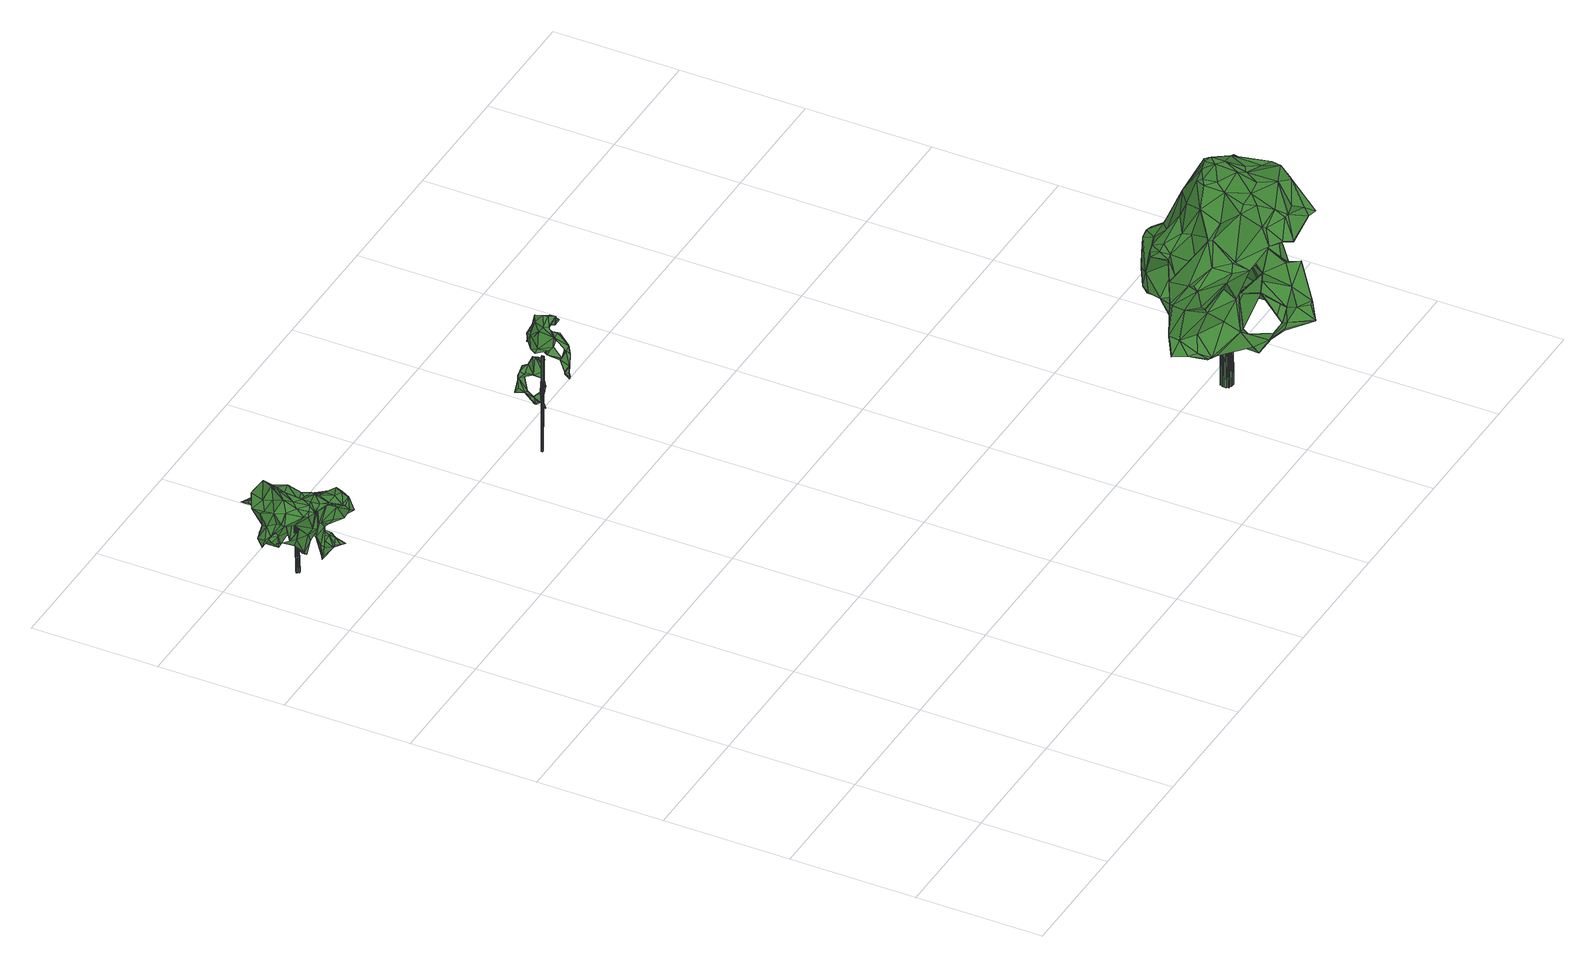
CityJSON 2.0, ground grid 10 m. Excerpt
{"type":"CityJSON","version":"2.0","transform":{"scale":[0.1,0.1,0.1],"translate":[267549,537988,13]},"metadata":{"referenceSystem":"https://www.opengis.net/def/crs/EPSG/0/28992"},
"CityObjects":{
"tree1":{"type":"SolitaryVegetationObject","attributes":{"gtid":442,"crown_width_m":6.53,"crown_median_z":18.3,"crown_r50_m":0.318,"crown_porosity":0.909,"trunk_H_m":4.7,"trunk_DBH_m":0.233,"trunk_radius_m":0.116,"trunk_base_height_m":13.6,"original_gtid":"502"},"geometry":[{"type":"Solid","lod":"3","boundaries":[[[[0,1,2]],[[3,4,5]],[[6,7,8]],[[9,10,11]],[[4,12,13]],[[5,4,13]],[[14,15,16]],[[17,18,19]],[[20,21,22]],[[23,24,25]],[[24,26,25]],[[24,23,26]],[[5,27,28]],[[29,30,31]],[[32,33,34]],[[0,2,35]],[[36,37,38]],[[36,39,37]],[[40,41,42]],[[43,44,45]],[[5,46,27]],[[47,48,49]],[[49,48,50]],[[51,7,6]],[[52,53,10]],[[3,54,4]],[[4,54,12]],[[55,56,57]],[[58,59,57]],[[60,61,62]],[[63,64,65]],[[54,3,66]],[[59,67,68]],[[69,68,67]],[[70,71,72]],[[73,74,44]],[[75,1,76]],[[77,78,79]],[[8,7,79]],[[80,63,81]],[[82,83,84]],[[85,86,87]],[[11,88,9]],[[40,42,79]],[[89,90,91]],[[92,93,71]],[[94,65,95]],[[45,96,97]],[[1,0,98]],[[1,98,76]],[[75,2,1]],[[99,100,101]],[[96,101,100]],[[65,64,95]],[[46,5,13]],[[99,101,102]],[[96,45,101]],[[103,104,99]],[[105,106,107]],[[108,109,110]],[[2,110,109]],[[20,105,111]],[[7,51,77]],[[77,79,7]],[[56,112,57]],[[31,30,113]],[[22,114,115]],[[22,111,114]],[[37,95,64]],[[116,117,118]],[[38,37,119]],[[111,107,10]],[[62,105,120]],[[121,122,123]],[[124,118,125]],[[52,126,53]],[[94,95,37]],[[94,37,39]],[[127,128,129]],[[58,130,131]],[[111,10,9]],[[59,132,55]],[[54,133,12]],[[84,134,135]],[[127,136,108]],[[137,138,139]],[[118,140,125]],[[60,141,82]],[[82,141,142]],[[27,136,28]],[[105,107,111]],[[143,17,19]],[[63,144,64]],[[41,145,42]],[[137,146,127]],[[147,146,137]],[[20,120,105]],[[25,92,148]],[[89,91,106]],[[139,149,150]],[[70,150,149]],[[70,149,139]],[[148,70,139]],[[122,151,152]],[[121,151,122]],[[85,153,36]],[[121,154,151]],[[127,146,128]],[[155,67,59]],[[30,29,113]],[[156,49,50]],[[36,86,85]],[[61,47,105]],[[157,158,159]],[[158,157,54]],[[115,113,160]],[[161,113,115]],[[102,80,103]],[[102,103,99]],[[144,162,119]],[[144,119,64]],[[61,107,91]],[[106,91,107]],[[163,114,88]],[[84,83,134]],[[164,104,103]],[[163,165,166]],[[88,165,163]],[[167,166,165]],[[167,165,56]],[[131,168,34]],[[115,160,22]],[[141,72,142]],[[22,160,20]],[[163,166,38]],[[120,160,113]],[[20,160,120]],[[158,54,66]],[[62,61,105]],[[120,113,161]],[[120,161,62]],[[162,90,163]],[[72,93,142]],[[169,34,135]],[[34,170,135]],[[25,152,23]],[[87,132,171]],[[132,68,171]],[[172,45,74]],[[28,66,3]],[[5,28,3]],[[38,119,162]],[[38,162,163]],[[173,174,18]],[[99,175,176]],[[45,97,18]],[[45,18,174]],[[63,177,144]],[[178,179,180]],[[82,180,179]],[[101,45,172]],[[156,35,157]],[[35,156,50]],[[2,157,35]],[[13,133,109]],[[108,13,109]],[[148,92,70]],[[71,70,92]],[[13,108,46]],[[79,78,40]],[[181,127,110]],[[60,147,139]],[[62,147,60]],[[45,44,74]],[[180,145,178]],[[52,179,182]],[[60,139,150]],[[82,84,180]],[[108,110,127]],[[135,8,183]],[[184,134,83]],[[40,78,126]],[[2,54,157]],[[179,178,182]],[[29,31,113]],[[152,25,148]],[[57,112,58]],[[185,76,98]],[[148,122,152]],[[70,72,150]],[[100,99,176]],[[100,176,69]],[[162,144,177]],[[159,186,156]],[[21,111,22]],[[125,140,32]],[[166,187,86]],[[87,86,187]],[[167,55,187]],[[167,187,166]],[[20,111,21]],[[23,188,26]],[[16,173,14]],[[143,189,69]],[[11,190,191]],[[60,150,141]],[[151,93,188]],[[96,189,19]],[[192,78,77]],[[126,78,192]],[[85,164,193]],[[14,80,102]],[[156,157,159]],[[126,182,178]],[[126,178,40]],[[52,182,126]],[[45,174,74]],[[16,74,174]],[[72,141,150]],[[53,11,10]],[[193,103,80]],[[193,80,81]],[[194,69,189]],[[194,100,69]],[[187,55,132]],[[56,191,195]],[[34,168,170]],[[26,92,25]],[[175,99,104]],[[14,102,15]],[[87,175,104]],[[164,87,104]],[[166,86,38]],[[129,62,161]],[[133,2,109]],[[196,61,91]],[[56,55,167]],[[38,86,36]],[[63,197,81]],[[164,85,87]],[[83,198,121]],[[23,151,188]],[[54,2,133]],[[75,138,181]],[[75,76,138]],[[64,119,37]],[[169,135,134]],[[118,196,91]],[[6,170,51]],[[130,51,170]],[[185,123,76]],[[8,135,6]],[[84,135,180]],[[69,33,17]],[[69,17,143]],[[170,6,135]],[[136,129,186]],[[127,129,136]],[[152,151,23]],[[121,123,185]],[[199,200,118]],[[124,48,47]],[[187,132,87]],[[143,19,189]],[[193,164,103]],[[183,79,145]],[[52,10,107]],[[115,114,89]],[[32,17,33]],[[42,145,79]],[[92,26,93]],[[188,93,26]],[[72,71,93]],[[81,85,193]],[[139,122,148]],[[138,122,139]],[[50,185,98]],[[0,50,98]],[[35,50,0]],[[88,56,165]],[[57,59,55]],[[132,59,68]],[[173,116,200]],[[199,177,200]],[[118,200,116]],[[201,125,32]],[[32,34,201]],[[56,195,112]],[[62,129,146]],[[128,146,129]],[[147,62,146]],[[181,137,127]],[[39,36,153]],[[197,39,153]],[[101,172,102]],[[177,202,173]],[[14,173,202]],[[130,168,131]],[[118,124,196]],[[49,186,47]],[[124,47,61]],[[196,124,61]],[[142,198,82]],[[175,87,171]],[[134,184,169]],[[48,34,184]],[[34,169,184]],[[185,48,184]],[[185,50,48]],[[173,200,177]],[[137,181,138]],[[76,122,138]],[[9,114,111]],[[9,88,114]],[[11,56,88]],[[18,116,173]],[[163,90,114]],[[91,90,199]],[[83,82,198]],[[34,33,131]],[[185,184,83]],[[185,83,121]],[[155,59,58]],[[155,131,33]],[[155,58,131]],[[89,114,90]],[[63,202,177]],[[46,136,27]],[[108,136,46]],[[115,89,106]],[[115,106,161]],[[105,161,106]],[[105,47,161]],[[203,179,52]],[[179,203,82]],[[43,74,16]],[[81,197,85]],[[39,197,94]],[[63,65,197]],[[94,197,65]],[[53,190,11]],[[53,126,190]],[[192,190,126]],[[75,110,2]],[[61,60,203]],[[60,82,203]],[[17,116,18]],[[97,96,19]],[[198,142,154]],[[172,15,102]],[[11,191,56]],[[190,195,191]],[[190,192,195]],[[173,16,174]],[[199,90,162]],[[199,162,177]],[[91,199,118]],[[117,140,118]],[[159,158,186]],[[48,201,34]],[[124,201,48]],[[125,201,124]],[[97,19,18]],[[194,96,100]],[[194,189,96]],[[13,12,133]],[[198,154,121]],[[68,69,176]],[[203,107,61]],[[75,181,110]],[[203,52,107]],[[33,69,67]],[[33,67,155]],[[14,202,80]],[[80,202,63]],[[172,73,15]],[[73,172,74]],[[73,44,15]],[[16,15,43]],[[44,43,15]],[[79,183,8]],[[135,183,180]],[[183,145,180]],[[49,156,186]],[[47,186,161]],[[129,161,186]],[[68,176,171]],[[176,175,171]],[[130,170,168]],[[66,28,158]],[[136,158,28]],[[136,186,158]],[[17,32,140]],[[130,58,204]],[[130,204,51]],[[195,204,112]],[[58,112,204]],[[117,17,140]],[[117,116,17]],[[122,76,123]],[[139,147,137]],[[154,205,151]],[[151,205,93]],[[142,93,205]],[[154,142,205]],[[178,145,40]],[[41,40,145]],[[192,204,195]],[[77,51,204]],[[77,204,192]],[[197,153,85]],[[45,74,43]],[[206,207,208]],[[206,208,209]],[[209,208,210]],[[209,210,211]],[[208,207,212]],[[208,212,210]],[[212,207,213]],[[212,213,210]],[[210,213,214]],[[210,214,211]],[[213,207,215]],[[213,215,214]],[[214,215,216]],[[214,216,211]],[[215,207,217]],[[215,217,216]],[[216,217,218]],[[216,218,211]],[[217,207,219]],[[217,219,218]],[[219,207,218]],[[218,207,220]],[[218,220,211]],[[220,207,221]],[[220,221,211]],[[207,222,221]],[[222,207,223]],[[222,223,221]],[[221,223,224]],[[221,224,211]],[[223,207,225]],[[223,225,224]],[[225,207,226]],[[225,226,224]],[[224,226,209]],[[224,209,211]],[[226,207,206]],[[226,206,209]]]]}]},
"tree2":{"type":"SolitaryVegetationObject","attributes":{"gtid":311,"crown_width_m":3.78,"crown_median_z":21.62,"crown_r50_m":0.276,"crown_porosity":0.93,"trunk_H_m":8.33,"trunk_DBH_m":0.19,"trunk_radius_m":0.0952,"trunk_base_height_m":13.29,"original_gtid":"350"},"geometry":[{"type":"MultiSurface","lod":"3","boundaries":[[[227,228,229]],[[230,231,232]],[[233,234,235]],[[236,237,238]],[[236,238,239]],[[227,240,241]],[[242,243,244]],[[242,245,243]],[[246,247,248]],[[243,249,244]],[[250,251,252]],[[253,254,255]],[[256,257,258]],[[259,255,260]],[[227,261,228]],[[262,263,264]],[[254,265,229]],[[240,229,265]],[[266,267,268]],[[229,240,227]],[[227,241,261]],[[269,270,271]],[[272,273,252]],[[274,275,276]],[[252,276,272]],[[260,277,259]],[[278,279,280]],[[270,280,279]],[[232,231,281]],[[282,283,284]],[[275,274,241]],[[275,241,240]],[[228,285,229]],[[286,237,287]],[[274,276,252]],[[288,289,251]],[[262,290,264]],[[248,291,246]],[[292,248,247]],[[271,293,269]],[[294,295,230]],[[281,296,239]],[[235,272,297]],[[276,297,272]],[[298,254,299]],[[267,260,255]],[[281,231,296]],[[300,301,278]],[[302,244,303]],[[304,305,306]],[[302,242,244]],[[243,307,242]],[[243,242,249]],[[308,309,259]],[[277,260,310]],[[259,311,312]],[[245,287,243]],[[270,269,280]],[[313,314,315]],[[263,316,284]],[[249,242,302]],[[248,317,304]],[[305,304,317]],[[261,289,228]],[[318,228,289]],[[319,320,321]],[[239,238,258]],[[322,323,314]],[[324,279,292]],[[230,325,288]],[[309,285,298]],[[326,327,257]],[[288,250,230]],[[256,311,257]],[[249,302,303]],[[303,244,249]],[[267,310,260]],[[253,255,259]],[[328,321,329]],[[324,247,271]],[[285,267,254]],[[229,285,254]],[[315,314,323]],[[269,293,329]],[[269,329,328]],[[330,307,331]],[[332,333,304]],[[324,271,270]],[[276,235,297]],[[276,275,235]],[[294,230,232]],[[305,301,306]],[[321,320,329]],[[305,278,301]],[[292,247,324]],[[258,331,237]],[[313,332,304]],[[320,328,329]],[[263,284,264]],[[246,291,282]],[[313,304,314]],[[242,307,245]],[[262,264,284]],[[334,230,250]],[[298,285,233]],[[312,285,308]],[[233,285,312]],[[262,335,336]],[[337,335,262]],[[258,257,259]],[[233,338,234]],[[312,338,233]],[[324,270,279]],[[323,336,333]],[[323,333,315]],[[336,316,262]],[[267,255,254]],[[243,287,331]],[[275,265,298]],[[254,298,265]],[[268,285,228]],[[322,316,323]],[[263,262,316]],[[230,295,325]],[[319,328,320]],[[269,328,319]],[[339,284,316]],[[339,316,322]],[[231,230,334]],[[304,333,322]],[[334,250,252]],[[340,257,327]],[[259,299,253]],[[339,262,284]],[[326,258,259]],[[291,248,300]],[[341,300,248]],[[326,239,258]],[[258,237,236]],[[309,299,259]],[[240,265,275]],[[253,299,254]],[[268,325,295]],[[268,295,266]],[[340,266,295]],[[340,295,294]],[[292,279,248]],[[296,236,239]],[[296,258,236]],[[238,239,286]],[[280,319,246]],[[280,246,300]],[[339,337,262]],[[326,281,239]],[[335,333,336]],[[315,333,313]],[[332,313,333]],[[277,327,259]],[[310,267,266]],[[266,277,310]],[[325,289,288]],[[325,318,289]],[[268,228,318]],[[268,318,325]],[[326,257,232]],[[326,232,281]],[[257,294,232]],[[246,342,247]],[[300,341,301]],[[306,301,341]],[[241,274,343]],[[241,343,261]],[[305,279,278]],[[235,273,272]],[[231,273,296]],[[234,296,273]],[[234,273,235]],[[328,319,321]],[[296,234,258]],[[309,308,285]],[[279,305,317]],[[279,317,248]],[[331,258,238]],[[314,304,306]],[[314,341,322]],[[306,341,314]],[[341,248,304]],[[341,304,322]],[[237,331,287]],[[298,299,309]],[[268,267,285]],[[243,331,307]],[[326,245,327]],[[277,340,327]],[[319,280,269]],[[286,245,238]],[[330,245,327]],[[328,329,293]],[[300,278,280]],[[334,252,273]],[[334,273,231]],[[275,233,235]],[[298,233,275]],[[312,308,259]],[[271,342,293]],[[247,342,271]],[[333,339,322]],[[238,245,330]],[[245,286,287]],[[337,339,335]],[[282,284,264]],[[237,286,238]],[[282,291,283]],[[323,316,336]],[[330,327,307]],[[277,266,340]],[[234,256,258]],[[238,330,331]],[[327,245,307]],[[340,294,257]],[[246,293,342]],[[234,338,256]],[[311,256,338]],[[311,338,312]],[[319,328,246]],[[328,293,246]],[[291,300,246]],[[274,252,343]],[[261,251,289]],[[343,251,261]],[[343,252,251]],[[250,288,251]],[[335,339,333]],[[259,327,326]],[[283,291,284]],[[284,291,282]],[[311,259,257]],[[344,345,346]],[[344,346,347]],[[345,348,346]],[[346,348,349]],[[346,349,347]],[[349,348,350]],[[349,350,347]],[[348,351,350]],[[350,351,347]],[[347,351,352]],[[351,348,353]],[[351,353,352]],[[352,353,354]],[[352,354,347]],[[354,353,344]],[[354,344,347]],[[353,348,345]],[[353,345,344]]]}]},
"tree3":{"type":"SolitaryVegetationObject","attributes":{"gtid":123,"crown_width_m":13.23,"crown_median_z":24.59,"crown_r50_m":0.551,"crown_porosity":0.888,"trunk_H_m":10.73,"trunk_DBH_m":0.902,"trunk_radius_m":0.451,"trunk_base_height_m":13.86,"original_gtid":"131"},"geometry":[{"type":"Solid","lod":"3","boundaries":[[[[355,356,357]],[[358,359,360]],[[361,362,363]],[[364,365,366]],[[367,368,369]],[[370,367,369]],[[371,372,373]],[[355,357,366]],[[370,374,367]],[[375,376,377]],[[378,379,380]],[[381,382,383]],[[384,382,381]],[[385,369,386]],[[387,388,389]],[[390,391,392]],[[393,394,395]],[[370,396,374]],[[397,398,399]],[[400,401,402]],[[403,404,405]],[[406,407,408]],[[409,410,411]],[[412,413,388]],[[414,388,413]],[[414,413,412]],[[415,372,371]],[[416,380,415]],[[385,370,369]],[[396,370,385]],[[363,417,418]],[[363,418,419]],[[369,420,386]],[[369,421,420]],[[422,423,424]],[[423,378,424]],[[362,425,426]],[[427,428,429]],[[430,431,432]],[[433,434,435]],[[436,437,438]],[[439,437,436]],[[440,441,425]],[[442,443,444]],[[445,446,447]],[[448,401,400]],[[449,401,448]],[[450,427,451]],[[405,452,383]],[[403,405,383]],[[453,418,454]],[[455,456,457]],[[458,459,460]],[[461,462,383]],[[463,464,465]],[[466,467,398]],[[468,469,470]],[[455,367,456]],[[409,411,397]],[[397,411,471]],[[472,473,474]],[[472,474,428]],[[467,475,476]],[[477,478,441]],[[371,373,479]],[[480,451,481]],[[355,366,365]],[[482,356,355]],[[403,383,462]],[[483,410,484]],[[485,476,486]],[[487,488,489]],[[463,479,364]],[[365,373,372]],[[490,448,491]],[[492,462,387]],[[424,378,477]],[[481,451,493]],[[471,411,494]],[[402,401,495]],[[356,496,497]],[[392,498,499]],[[362,500,425]],[[460,459,442]],[[501,494,395]],[[400,497,502]],[[415,371,416]],[[503,504,505]],[[476,485,467]],[[361,500,362]],[[361,506,500]],[[507,508,509]],[[510,511,499]],[[512,513,514]],[[515,516,517]],[[448,400,518]],[[463,519,479]],[[520,521,522]],[[523,524,525]],[[526,527,505]],[[477,378,519]],[[458,528,401]],[[458,401,449]],[[434,433,529]],[[434,529,424]],[[530,531,532]],[[530,532,515]],[[436,533,506]],[[464,426,465]],[[388,534,535]],[[482,355,365]],[[482,365,372]],[[430,432,536]],[[367,374,456]],[[361,512,514]],[[513,363,419]],[[537,389,374]],[[538,539,540]],[[406,541,407]],[[459,407,541]],[[518,491,448]],[[397,542,543]],[[425,533,440]],[[477,441,375]],[[544,545,546]],[[433,422,529]],[[536,547,408]],[[407,490,491]],[[449,448,458]],[[490,458,448]],[[532,548,549]],[[407,382,536]],[[550,525,457]],[[551,540,552]],[[553,552,540]],[[535,554,412]],[[388,374,389]],[[388,456,374]],[[440,533,555]],[[455,524,368]],[[556,557,431]],[[490,459,458]],[[387,389,537]],[[558,559,560]],[[535,534,554]],[[550,372,561]],[[550,562,372]],[[407,563,461]],[[364,373,365]],[[479,373,364]],[[453,454,564]],[[453,564,565]],[[473,472,517]],[[428,451,429]],[[429,451,427]],[[544,540,539]],[[471,542,397]],[[460,442,444]],[[566,567,531]],[[568,524,523]],[[503,505,376]],[[503,376,375]],[[569,570,489]],[[571,428,427]],[[525,524,455]],[[486,507,509]],[[561,572,523]],[[561,380,572]],[[451,474,493]],[[428,474,451]],[[501,471,494]],[[390,392,573]],[[371,519,416]],[[487,489,498]],[[371,479,519]],[[515,545,574]],[[375,377,575]],[[462,461,522]],[[565,576,358]],[[359,358,576]],[[577,578,579]],[[387,537,492]],[[580,581,582]],[[366,357,583]],[[584,585,586]],[[491,563,407]],[[416,378,380]],[[542,484,543]],[[486,476,558]],[[405,587,588]],[[359,495,528]],[[589,437,590]],[[543,484,466]],[[466,398,397]],[[515,532,591]],[[592,548,410]],[[593,548,567]],[[528,495,401]],[[426,594,465]],[[483,595,596]],[[575,597,434]],[[466,397,543]],[[397,399,409]],[[399,398,509]],[[593,410,548]],[[558,510,507]],[[598,599,518]],[[516,588,587]],[[600,393,601]],[[393,531,601]],[[516,574,588]],[[538,588,574]],[[585,533,436]],[[575,434,424]],[[458,444,528]],[[573,447,520]],[[510,570,475]],[[515,591,545]],[[523,550,561]],[[518,563,491]],[[602,381,511]],[[374,404,537]],[[521,603,604]],[[431,557,432]],[[361,514,605]],[[606,604,390]],[[606,390,573]],[[410,607,411]],[[521,604,462]],[[424,375,575]],[[608,592,410]],[[403,462,492]],[[500,533,425]],[[578,580,609]],[[436,438,585]],[[517,610,515]],[[440,611,503]],[[608,399,508]],[[612,613,527]],[[442,614,443]],[[499,498,570]],[[595,499,570]],[[568,421,524]],[[477,375,424]],[[561,372,415]],[[386,420,473]],[[615,520,381]],[[615,521,520]],[[433,435,616]],[[420,474,473]],[[617,386,618]],[[416,519,378]],[[531,395,494]],[[531,393,395]],[[619,433,379]],[[610,530,515]],[[402,495,576]],[[565,419,453]],[[366,583,364]],[[453,419,418]],[[507,510,475]],[[614,459,541]],[[541,620,614]],[[399,410,409]],[[440,555,611]],[[544,539,538]],[[426,464,362]],[[500,506,533]],[[444,443,569]],[[621,622,584]],[[467,509,398]],[[485,509,467]],[[551,623,604]],[[475,570,569]],[[605,624,437]],[[439,605,437]],[[625,626,627]],[[517,628,617]],[[574,516,515]],[[558,507,486]],[[486,509,485]],[[576,495,359]],[[507,475,467]],[[363,362,464]],[[472,571,629]],[[359,528,444]],[[609,630,631]],[[407,459,490]],[[620,632,614]],[[584,633,585]],[[580,630,609]],[[435,420,634]],[[421,634,420]],[[591,532,549]],[[571,635,636]],[[421,568,572]],[[417,363,464]],[[589,586,438]],[[591,549,545]],[[473,618,386]],[[387,462,388]],[[595,586,590]],[[392,391,498]],[[595,483,637]],[[501,637,483]],[[451,613,450]],[[590,625,638]],[[614,442,459]],[[580,582,450]],[[406,547,432]],[[598,502,639]],[[492,537,404]],[[460,444,458]],[[410,466,484]],[[359,444,569]],[[569,614,632]],[[569,632,475]],[[450,582,427]],[[519,478,477]],[[441,478,519]],[[441,519,425]],[[468,470,394]],[[463,465,594]],[[577,579,612]],[[558,476,559]],[[475,559,476]],[[556,559,475]],[[405,640,628]],[[396,628,640]],[[555,641,611]],[[492,404,403]],[[642,553,590]],[[578,581,580]],[[519,594,426]],[[463,594,519]],[[388,604,534]],[[585,438,586]],[[418,643,454]],[[605,439,361]],[[590,553,595]],[[510,499,592]],[[433,619,422]],[[592,570,510]],[[544,644,540]],[[645,554,639]],[[435,474,420]],[[380,616,572]],[[440,503,441]],[[375,441,503]],[[566,531,494]],[[510,558,602]],[[532,531,567]],[[381,446,511]],[[412,554,645]],[[407,536,408]],[[563,518,522]],[[563,522,461]],[[627,638,625]],[[518,400,502]],[[640,374,396]],[[388,462,604]],[[445,392,499]],[[520,446,381]],[[520,447,446]],[[631,450,612]],[[572,634,421]],[[364,583,646]],[[364,646,463]],[[569,360,359]],[[569,489,360]],[[361,439,506]],[[573,392,447]],[[392,445,447]],[[408,547,406]],[[445,499,446]],[[432,541,406]],[[635,581,647]],[[635,582,581]],[[556,620,557]],[[556,632,620]],[[522,518,606]],[[612,579,609]],[[402,576,564]],[[576,565,564]],[[554,534,599]],[[520,522,573]],[[462,522,521]],[[606,534,604]],[[356,482,648]],[[606,599,534]],[[560,559,430]],[[556,430,559]],[[556,431,430]],[[600,394,393]],[[468,394,600]],[[567,566,593]],[[621,649,622]],[[631,612,609]],[[569,443,614]],[[472,629,517]],[[517,629,610]],[[510,602,511]],[[505,504,526]],[[468,526,504]],[[641,469,468]],[[633,470,469]],[[452,615,383]],[[603,615,452]],[[521,615,603]],[[606,518,599]],[[489,488,650]],[[562,651,372]],[[383,615,381]],[[639,496,648]],[[562,412,651]],[[481,575,377]],[[377,480,481]],[[518,502,598]],[[489,638,360]],[[630,450,631]],[[578,609,579]],[[372,651,482]],[[452,588,603]],[[452,405,588]],[[555,585,633]],[[554,599,639]],[[598,639,599]],[[635,427,582]],[[540,595,553]],[[522,606,573]],[[380,379,616]],[[636,635,652]],[[517,618,473]],[[648,496,356]],[[570,498,489]],[[358,653,654]],[[519,426,425]],[[464,463,646]],[[464,646,417]],[[654,419,565]],[[578,647,581]],[[435,434,493]],[[493,474,435]],[[418,417,646]],[[628,396,617]],[[626,655,653]],[[456,414,457]],[[551,604,603]],[[610,629,636]],[[481,493,597]],[[493,434,597]],[[584,586,621]],[[556,475,632]],[[571,427,635]],[[526,612,527]],[[656,505,527]],[[516,587,628]],[[517,516,628]],[[555,533,585]],[[595,637,586]],[[637,621,586]],[[538,540,657]],[[586,589,590]],[[388,414,456]],[[535,412,388]],[[472,428,571]],[[480,613,451]],[[405,628,587]],[[523,572,568]],[[367,455,368]],[[525,455,457]],[[523,525,550]],[[561,415,380]],[[634,572,616]],[[435,634,616]],[[450,630,580]],[[524,421,369]],[[524,369,368]],[[603,588,551]],[[461,382,407]],[[383,382,461]],[[652,531,530]],[[529,422,424]],[[619,379,423]],[[511,446,499]],[[481,597,575]],[[536,384,430]],[[560,430,384]],[[400,402,658]],[[400,658,356]],[[601,577,600]],[[578,577,647]],[[600,577,468]],[[648,645,639]],[[436,506,439]],[[391,659,487]],[[640,405,404]],[[550,414,562]],[[550,457,414]],[[562,414,412]],[[395,621,501]],[[637,501,621]],[[501,483,471]],[[471,483,484]],[[471,484,542]],[[467,508,507]],[[608,508,467]],[[610,636,530]],[[622,660,584]],[[649,660,622]],[[652,601,531]],[[636,652,530]],[[545,549,548]],[[356,497,400]],[[635,647,652]],[[438,437,589]],[[624,625,437]],[[361,363,512]],[[432,557,541]],[[541,557,620]],[[547,536,432]],[[512,363,513]],[[655,624,513]],[[626,624,655]],[[513,624,514]],[[590,437,625]],[[538,657,588]],[[551,657,540]],[[624,626,625]],[[605,514,624]],[[655,661,653]],[[633,584,394]],[[395,394,621]],[[621,394,649]],[[571,636,629]],[[423,379,378]],[[513,661,655]],[[654,661,419]],[[433,616,379]],[[419,661,513]],[[642,650,553]],[[466,608,467]],[[644,499,595]],[[644,595,540]],[[505,656,376]],[[377,376,656]],[[656,527,662]],[[613,662,527]],[[592,663,570]],[[570,663,595]],[[640,404,374]],[[483,596,410]],[[410,596,663]],[[482,651,648]],[[645,648,651]],[[422,619,423]],[[468,577,526]],[[496,502,497]],[[646,643,418]],[[645,651,412]],[[647,577,652]],[[601,652,577]],[[532,567,548]],[[612,450,613]],[[526,577,612]],[[411,607,494]],[[494,607,566]],[[410,593,607]],[[566,607,593]],[[499,546,592]],[[644,546,499]],[[592,546,548]],[[498,391,487]],[[564,454,643]],[[356,643,357]],[[553,650,664]],[[646,583,643]],[[551,659,391]],[[487,659,553]],[[544,574,545]],[[544,538,574]],[[358,654,565]],[[627,653,358]],[[626,653,627]],[[654,653,661]],[[617,385,386]],[[385,617,396]],[[358,638,627]],[[360,638,358]],[[617,618,517]],[[496,639,502]],[[664,488,487]],[[664,487,553]],[[650,488,664]],[[583,357,643]],[[381,602,384]],[[399,509,508]],[[399,608,410]],[[466,410,608]],[[545,548,546]],[[390,623,391]],[[604,623,390]],[[391,623,551]],[[544,546,644]],[[551,588,657]],[[553,659,552]],[[551,552,659]],[[489,650,638]],[[650,642,638]],[[590,638,642]],[[592,608,663]],[[410,663,608]],[[649,394,660]],[[584,660,394]],[[633,394,470]],[[384,536,382]],[[480,662,613]],[[377,662,480]],[[656,662,377]],[[643,356,658]],[[643,658,564]],[[402,564,658]],[[602,558,384]],[[558,560,384]],[[503,611,504]],[[641,504,611]],[[468,504,641]],[[555,633,469]],[[555,469,641]],[[663,596,595]],[[665,666,667]],[[665,667,668]],[[668,667,669]],[[668,669,670]],[[667,666,671]],[[667,671,669]],[[669,671,672]],[[669,672,670]],[[671,666,673]],[[671,673,672]],[[672,673,674]],[[672,674,670]],[[673,666,675]],[[673,675,674]],[[674,675,676]],[[674,676,670]],[[675,666,677]],[[675,677,676]],[[676,677,678]],[[676,678,670]],[[677,666,679]],[[677,679,678]],[[678,679,680]],[[678,680,670]],[[679,666,681]],[[679,681,680]],[[680,681,682]],[[680,682,670]],[[681,666,683]],[[681,683,682]],[[682,683,684]],[[682,684,670]],[[683,666,685]],[[683,685,684]],[[684,685,686]],[[684,686,670]],[[685,666,687]],[[685,687,686]],[[686,687,688]],[[686,688,670]],[[687,666,689]],[[687,689,688]],[[688,689,690]],[[688,690,670]],[[689,666,691]],[[689,691,690]],[[690,691,692]],[[690,692,670]],[[691,666,693]],[[691,693,692]],[[692,693,694]],[[692,694,670]],[[693,666,695]],[[693,695,694]],[[694,695,696]],[[694,696,670]],[[695,666,697]],[[695,697,696]],[[696,697,698]],[[696,698,670]],[[697,666,699]],[[697,699,698]],[[698,699,700]],[[698,700,670]],[[699,666,701]],[[699,701,700]],[[700,701,702]],[[700,702,670]],[[701,666,703]],[[701,703,702]],[[702,703,704]],[[702,704,670]],[[703,666,705]],[[703,705,704]],[[704,705,706]],[[704,706,670]],[[705,666,707]],[[705,707,706]],[[706,707,708]],[[706,708,670]],[[707,666,709]],[[707,709,708]],[[708,709,710]],[[708,710,670]],[[709,666,711]],[[709,711,710]],[[710,711,712]],[[710,712,670]],[[711,666,713]],[[711,713,712]],[[712,713,714]],[[712,714,670]],[[713,666,665]],[[713,665,714]],[[714,665,668]],[[714,668,670]]]]}]}
},
"vertices":[
[69,580,40],[70,575,27],[66,583,25],[46,595,27],[51,594,26],[45,591,20],[71,547,66],[68,541,66],[72,543,64],[41,546,50],[46,548,50],[44,548,66],[53,594,26],[52,589,16],[26,583,66],[29,592,63],[29,591,63],[49,575,68],[46,585,61],[51,588,62],[33,554,31],[32,550,32],[30,551,35],[74,549,20],[76,542,16],[68,552,13],[72,544,17],[44,584,23],[44,588,26],[28,572,36],[28,571,37],[28,572,37],[52,571,65],[50,564,70],[62,565,61],[65,583,40],[10,559,69],[5,564,61],[13,558,66],[4,564,61],[61,531,59],[67,531,54],[68,531,54],[31,598,61],[30,601,62],[38,596,63],[51,582,15],[52,571,44],[61,566,50],[53,575,43],[59,576,42],[61,543,67],[50,548,49],[53,545,64],[54,595,30],[34,549,74],[35,545,68],[38,550,74],[52,554,70],[37,556,75],[55,554,32],[53,560,43],[50,563,32],[14,576,61],[6,572,50],[3,574,57],[48,594,30],[38,560,72],[35,569,78],[45,572,77],[51,548,19],[50,547,17],[51,547,19],[31,596,63],[34,596,63],[68,574,23],[71,571,27],[58,535,64],[60,534,62],[69,536,63],[13,584,73],[8,575,75],[59,550,39],[56,561,45],[68,552,49],[10,565,77],[19,560,73],[23,564,81],[35,547,54],[37,559,48],[38,557,59],[41,560,52],[66,549,15],[65,546,18],[1,567,59],[2,570,51],[48,594,67],[47,589,62],[68,577,39],[31,584,86],[38,585,77],[30,591,76],[26,591,76],[22,580,76],[26,575,87],[38,559,38],[37,559,47],[47,551,49],[54,582,16],[57,584,23],[61,579,25],[39,551,39],[46,547,68],[32,569,36],[34,550,48],[34,559,41],[44,576,68],[47,571,66],[43,566,60],[15,565,61],[35,561,34],[64,558,33],[68,559,29],[67,563,30],[47,562,54],[51,568,65],[58,540,60],[57,576,28],[55,567,34],[51,568,37],[55,552,68],[53,557,70],[30,560,76],[57,584,24],[69,555,50],[68,551,64],[48,581,27],[61,568,31],[65,565,29],[59,557,28],[50,572,66],[51,549,29],[53,547,26],[49,578,71],[16,567,60],[64,536,51],[55,567,33],[54,563,32],[66,554,21],[53,548,26],[51,549,28],[70,552,24],[73,552,24],[11,563,68],[59,556,28],[48,560,69],[58,578,42],[62,584,38],[51,588,30],[57,582,35],[34,561,35],[35,565,37],[24,563,60],[25,556,60],[24,573,77],[28,547,68],[23,548,71],[31,548,71],[61,554,65],[68,559,54],[65,552,64],[29,571,83],[33,592,68],[31,581,65],[40,591,67],[26,575,88],[33,574,82],[28,571,58],[62,536,49],[56,545,45],[67,546,50],[64,573,27],[57,542,49],[66,544,63],[62,566,50],[65,571,39],[48,575,39],[26,555,74],[67,546,19],[48,579,71],[52,542,65],[49,542,67],[55,540,64],[13,574,74],[43,581,71],[49,542,68],[44,562,54],[9,570,65],[59,554,35],[36,564,64],[37,575,70],[58,566,59],[24,576,65],[55,553,46],[52,543,67],[66,553,21],[44,563,6],[42,562,6],[43,563,6],[45,565,53],[45,566,53],[44,565,53],[43,564,6],[42,564,6],[44,566,53],[42,563,6],[43,566,53],[41,563,6],[43,565,53],[41,562,6],[43,564,53],[44,564,53],[42,561,6],[43,561,6],[45,564,53],[43,562,6],[44,562,6],
[248,475,125],[245,479,120],[243,472,119],[253,489,102],[261,483,103],[261,485,99],[252,474,115],[259,479,108],[258,470,112],[264,471,101],[261,461,95],[263,464,94],[267,471,99],[249,471,125],[253,475,122],[249,458,81],[253,456,84],[250,455,81],[257,464,85],[261,482,65],[260,487,77],[254,485,66],[247,457,81],[255,484,110],[257,478,117],[260,478,115],[245,463,109],[242,463,114],[241,463,106],[258,482,102],[256,478,94],[261,472,98],[250,468,100],[239,466,103],[250,482,122],[248,476,49],[252,480,51],[256,479,45],[246,469,118],[238,479,101],[237,473,104],[243,482,109],[268,488,71],[264,490,73],[266,488,73],[262,470,115],[259,480,108],[257,474,120],[255,468,122],[261,471,116],[247,472,97],[258,496,68],[259,492,70],[261,493,67],[267,479,98],[257,477,57],[256,477,57],[254,480,53],[242,475,115],[265,463,92],[258,458,91],[251,484,112],[250,484,113],[253,475,41],[258,481,62],[259,488,77],[269,484,70],[251,489,96],[243,484,104],[263,475,101],[262,469,114],[246,469,117],[245,464,109],[256,492,64],[252,495,66],[247,453,78],[248,453,79],[246,493,66],[252,495,67],[249,495,65],[254,464,86],[240,470,106],[242,467,106],[235,474,101],[247,478,100],[245,480,107],[238,492,59],[242,491,59],[241,490,60],[245,481,54],[253,492,65],[246,483,111],[267,491,63],[272,490,63],[271,490,63],[244,485,59],[244,485,58],[260,489,77],[245,486,108],[259,475,95],[253,474,88],[270,489,64],[271,489,64],[256,464,86],[257,461,93],[239,489,63],[240,485,60],[258,483,108],[242,477,51],[242,478,51],[245,477,51],[255,484,109],[245,480,54],[247,479,100],[253,492,64],[265,485,70],[256,478,119],[253,477,86],[253,478,3],[253,478,86],[252,477,86],[252,478,3],[252,478,86],[251,477,86],[252,477,3],[252,476,86],[253,477,3],[253,476,86],
[529,102,185],[517,93,171],[526,95,185],[512,36,161],[496,43,148],[500,46,148],[568,47,179],[578,61,180],[557,52,183],[549,98,188],[541,104,187],[530,98,187],[523,143,104],[538,145,108],[545,142,94],[532,139,80],[556,110,184],[543,121,161],[551,107,186],[519,141,103],[603,99,145],[611,98,119],[610,101,119],[582,109,161],[566,122,150],[566,125,151],[483,75,97],[471,79,96],[496,103,99],[475,67,85],[536,137,78],[550,137,80],[497,124,101],[505,130,111],[502,131,101],[504,103,139],[517,84,144],[494,73,139],[584,56,91],[573,57,99],[575,50,100],[530,131,79],[533,10,91],[518,27,88],[518,27,87],[500,78,159],[483,66,151],[501,75,160],[504,115,94],[510,118,97],[518,106,94],[453,83,87],[459,88,100],[454,83,87],[533,13,91],[531,32,97],[546,22,94],[501,123,140],[514,109,123],[525,134,128],[553,123,158],[569,116,168],[548,64,184],[537,63,182],[532,42,178],[566,134,82],[567,143,107],[575,98,141],[573,107,156],[591,106,139],[586,72,175],[578,76,175],[603,109,78],[599,116,80],[606,116,78],[468,62,82],[468,61,83],[459,73,87],[571,126,128],[583,112,112],[570,134,109],[565,54,149],[554,41,156],[560,55,149],[561,39,159],[581,89,155],[589,96,163],[472,66,122],[491,61,129],[484,55,141],[490,65,130],[488,68,115],[484,72,120],[466,76,143],[465,71,145],[609,97,79],[609,116,79],[508,95,103],[528,54,180],[525,63,180],[532,147,112],[527,144,123],[531,143,127],[464,68,142],[462,77,124],[468,67,126],[471,93,107],[492,112,103],[555,93,188],[554,75,185],[567,83,174],[520,26,93],[504,32,86],[594,72,111],[582,81,124],[577,81,105],[545,19,98],[571,110,87],[562,125,81],[590,124,89],[490,47,97],[495,40,83],[593,106,165],[590,102,167],[555,104,188],[596,105,98],[598,116,100],[525,108,166],[545,35,105],[530,23,101],[497,36,78],[498,37,77],[506,70,149],[514,65,159],[503,54,144],[458,85,128],[459,87,128],[502,119,96],[596,125,102],[560,36,98],[493,55,152],[513,98,150],[505,80,158],[501,63,138],[502,55,119],[579,53,171],[559,35,118],[489,82,145],[602,87,140],[595,77,120],[614,89,114],[576,51,166],[501,47,88],[513,33,86],[509,33,83],[501,51,91],[492,61,107],[554,40,168],[535,33,175],[556,31,168],[550,82,69],[548,89,80],[551,109,79],[471,94,137],[580,101,174],[480,89,108],[502,96,105],[478,92,110],[548,138,124],[546,144,110],[535,141,128],[600,78,106],[612,90,113],[486,52,149],[569,110,117],[566,78,75],[575,55,87],[553,58,87],[572,64,158],[493,120,136],[497,123,137],[462,77,87],[501,127,97],[534,79,95],[548,76,100],[538,68,125],[461,81,97],[540,17,98],[533,10,92],[535,55,106],[535,72,90],[528,52,108],[458,77,87],[538,59,92],[541,61,87],[534,131,135],[522,90,116],[539,73,134],[533,65,134],[495,114,141],[576,81,139],[470,60,83],[464,68,88],[492,61,83],[476,59,81],[477,59,81],[548,125,142],[527,125,136],[464,90,126],[519,62,176],[513,42,175],[558,49,93],[557,52,90],[553,140,119],[496,54,119],[502,55,120],[583,95,76],[569,136,129],[484,85,133],[533,76,91],[604,107,120],[495,54,152],[590,65,90],[604,79,73],[604,79,74],[610,87,73],[603,85,73],[602,89,76],[533,88,186],[558,74,121],[565,66,145],[541,58,138],[544,109,85],[532,87,100],[548,49,149],[537,48,147],[542,64,85],[526,50,106],[543,52,101],[572,86,175],[529,50,122],[530,51,114],[598,120,104],[478,93,138],[493,106,138],[589,61,91],[584,59,89],[490,67,90],[515,92,110],[511,108,125],[562,25,163],[493,106,137],[543,27,98],[520,30,91],[612,82,75],[562,90,77],[592,83,137],[603,92,84],[604,96,84],[475,66,117],[504,94,104],[572,131,129],[543,120,81],[554,122,80],[563,112,149],[473,73,97],[556,45,116],[548,65,99],[522,102,140],[553,26,164],[529,38,155],[528,25,158],[523,31,159],[542,111,84],[576,95,77],[613,88,73],[613,86,74],[487,59,104],[563,77,121],[570,139,108],[586,92,76],[575,88,77],[553,44,117],[520,41,157],[496,106,141],[533,124,105],[592,76,122],[537,48,148],[529,80,182],[530,52,114],[501,114,144],[550,81,186],[599,83,73],[512,105,149],[565,56,95],[525,55,160],[524,113,154],[576,82,78],[523,31,160],[517,41,172],[528,25,159],[612,94,115],[534,85,99],[516,77,164],[521,84,143],[559,78,100],[533,34,173],[601,93,109],[526,50,107],[526,71,157],[542,82,9],[538,82,9],[542,84,9],[541,83,116],[541,84,116],[537,83,116],[541,85,9],[541,85,116],[541,86,9],[540,86,116],[540,86,9],[539,87,116],[539,87,9],[538,87,116],[538,87,9],[537,88,116],[536,87,9],[536,87,116],[535,86,9],[535,87,116],[534,86,9],[534,86,116],[534,85,9],[533,85,116],[533,84,9],[533,84,116],[533,83,9],[532,83,116],[533,81,9],[533,82,116],[534,80,9],[533,81,116],[534,79,9],[534,80,116],[535,79,9],[535,79,116],[536,78,9],[536,79,116],[537,78,9],[537,79,116],[539,78,9],[538,79,116],[540,79,9],[539,79,116],[541,79,9],[540,80,116],[541,80,9],[541,81,116],[542,81,9],[541,82,116]
]}
